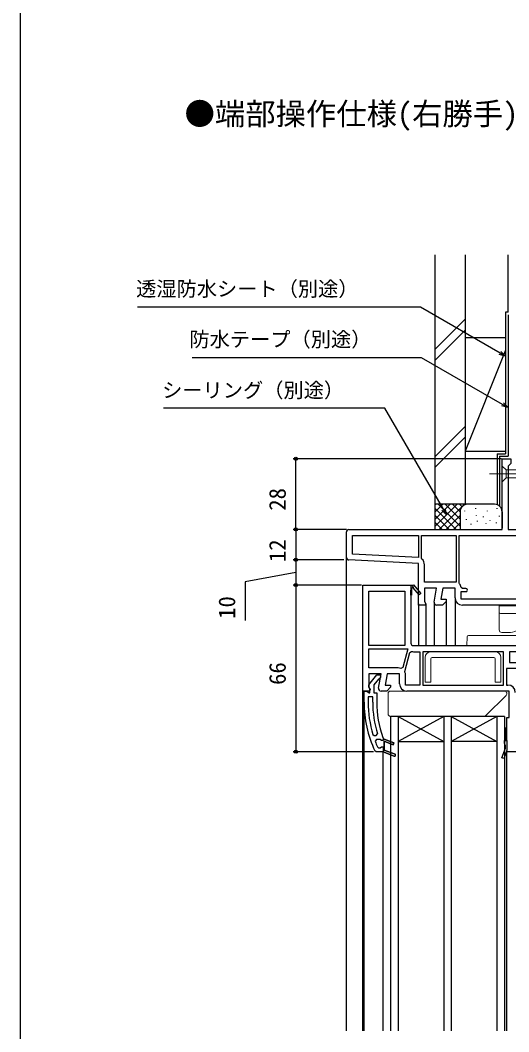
# Model space of a CAD drawing. Units: millimetres, scale not verified. Extents: x -525 to 525, y -783 to 779.
# Drawn here: x -525 to -331.8, y -394.1 to 6.4 of the extents above; entities that cross this region are included whole.
import ezdxf
from ezdxf.enums import TextEntityAlignment as Align

# ---------------------------------------------------------------- set-up
doc = ezdxf.new("R2010")
doc.units = ezdxf.units.MM
doc.header["$LTSCALE"] = 4
for name, color, linetype in [('0-2_USER1', 3, 'Continuous'), ('0-3_YKK_11', 7, 'Continuous'), ('0-4_YKK_12', 2, 'Continuous'), ('0-7_YKK_D', 6, 'Continuous'), ('0-8_YKK_ZWAK', 7, 'Continuous'), ('0-9_YSS_K', 3, 'Continuous'), ('0-A_YSS_KE', 3, 'Continuous')]:
    doc.layers.add(name, color=color, linetype=linetype)
doc.layers.add('0-5_YKK_13', color=4, linetype='Continuous', lineweight=18)
doc.styles.add('ＭＳ ゴシック', font='')
doc.styles.get('ＭＳ ゴシック').set_extended_font_data('MS Gothic')

msp = doc.modelspace()

# ---------------------------------------------------------------- linework, layer by layer
at = {"layer": '0-3_YKK_11'}
for p, q in [((-396, -206.297), (-396, -196.246)), ((-370.5, -217.746), (-370.5, -221.246)), ((-370.5, -221.246), (-370.5, -219.246)), ((-369.5, -243.646), (-367, -243.646)), ((-332.5, -278.746), (-332.5, -282.746))]:
    msp.add_line(p, q, dxfattribs=at)
for points in [[(-395, -195.246), (-334.4, -195.246), (-334.4, -167.246), (-331, -167.246), (-331, -169.146), (-331.5, -169.646), (-332, -170.146), (-332, -195.246), (-281, -195.246), (-281, -199.488), (-281.12, -199.671), (-281.12, -200.221), (-281, -200.404), (-281, -203.046)], [(-366.123, -207.003), (-366.3, -206.622), (-366.3, -197.646), (-352.6, -197.646)], [(-352.6, -197.646), (-352.6, -216.046), (-365.1, -216.046), (-365.1, -209.214)], [(-351.4, -197.646), (-307, -197.646), (-307, -218.646), (-308.9, -218.646)], [(-351.262, -216.791), (-351.4, -216.446), (-351.4, -197.646)], [(-361.285, -224.072), (-360.292, -218.446), (-365.1, -218.446), (-365.1, -223.802), (-364.558, -224.67), (-364.877, -225.246), (-367.5, -225.246), (-367.5, -208.74), (-395.052, -207.296)], [(-389.5, -259.246), (-389.5, -217.246), (-369.634, -217.246), (-369.5, -217.169), (-366.595, -220.587), (-367.205, -221.105), (-369.516, -218.385)], [(-369.894, -218.32), (-370.2, -218.497), (-370.2, -221.246), (-370.5, -221.246), (-370.5, -240.246)], [(-353, -222.346), (-353, -218.446), (-357.855, -218.446), (-358.631, -222.846), (-356.5, -222.846), (-356.5, -223.746), (-358, -225.246), (-360.3, -225.246)], [(-348.7, -218.646), (-350.115, -218.646), (-350.613, -218.198)], [(-308.9, -219.846), (-307, -219.846), (-307, -222.846), (-350.6, -222.846), (-350.6, -219.846), (-348.7, -219.846)], [(-306.5, -237.546), (-299.4, -237.546), (-299.4, -225.246), (-350.1, -225.246)], [(-387.1, -242.446), (-371.721, -242.446), (-373.726, -249.93), (-374.399, -250.263)], [(-375.5, -250.046), (-387.1, -250.046), (-387.1, -242.446)], [(-372.856, -251.755), (-372.883, -251.42), (-370.872, -243.914), (-370.275, -243.556)], [(-367, -243.646), (-367, -256.846), (-372.6, -256.846), (-372.6, -252.946)], [(-369.5, -241.246), (-328.5, -241.246), (-328.5, -243.746), (-331.5, -243.746), (-331.5, -247.946), (-313.9, -247.946), (-313.9, -243.746), (-315.5, -243.746), (-315.5, -241.246), (-311.5, -241.246), (-311.5, -282.246)], [(-313.9, -250.346), (-332.7, -250.346), (-332.7, -256.846), (-332.1, -256.846)], [(-383.285, -258.072), (-382.292, -252.446), (-387.1, -252.446), (-387.1, -257.802), (-386.558, -258.67), (-386.877, -259.246), (-389.5, -259.246)], [(-387.087, -256.729), (-383.975, -252.745), (-382.5, -252.745), (-382.5, -253.847), (-382.975, -254.346), (-383.345, -254.538), (-385.1, -256.784), (-385.1, -259.945), (-384, -259.945), (-384, -263.613)], [(-375, -256.346), (-375, -252.446), (-379.855, -252.446), (-380.631, -256.846), (-378.5, -256.846), (-378.5, -257.746), (-380, -259.246), (-382.3, -259.246)], [(-389, -263.613), (-389, -259.245), (-387.9, -259.245), (-387.404, -259.683), (-387.106, -259.945), (-386.7, -259.945), (-386.7, -258.545), (-386.9, -258.145)], [(-312.5, -283.246), (-332.689, -283.246), (-333.726, -285.987), (-334.474, -285.704), (-333, -281.806), (-333, -280.912), (-333.25, -280.479), (-333.5, -280.046), (-333.5, -278.746), (-332.5, -278.746), (-332.5, -269.746), (-331.6, -269.746), (-331.6, -259.246), (-372.1, -259.246)], [(-385.6, -263.613), (-385.6, -261.545), (-387.4, -261.545), (-387.4, -263.613)], [(-385.491, -276.49), (-385.013, -276.845), (-384.176, -276.845), (-383.698, -276.198)], [(-376.752, -284.274), (-381, -282.583), (-381, -279.106), (-377.548, -280.48), (-377.252, -279.737), (-381, -278.245), (-381.5, -278.245), (-381.5, -278.745), (-382.09, -278.82), (-382.574, -278.445), (-382.6, -278.445), (-384.135, -278.445), (-384.604, -279.12)], [(-381.53, -277.628), (-381.5, -277.799), (-381.5, -278.245), (-381, -278.245), (-377.252, -279.737), (-377.548, -280.48), (-381, -279.106), (-381, -282.583), (-376.752, -284.274)], [(-383.705, -281.345), (-383.247, -281.645), (-382.574, -281.645), (-382.09, -281.27), (-381.5, -281.345), (-381.5, -283.245), (-377.048, -285.017), (-381.5, -283.245), (-384.282, -283.245), (-384.735, -282.956)]]:
    msp.add_lwpolyline(points, dxfattribs=at)
for points in [[(-367.5, -206.336), (-393.6, -204.968), (-393.6, -197.646), (-367.5, -197.646)], [(-372.9, -219.646), (-372.9, -241.246), (-387.1, -241.246), (-387.1, -219.646)], [(-365.8, -256.846), (-333.9, -256.846), (-333.9, -243.646), (-365.8, -243.646)]]:
    msp.add_lwpolyline(points, close=True, dxfattribs=at)
for centre, radius, start, end in [((-395, -196.246), 1, 90.00001, 179.99999), ((-395, -206.297), 1, 180, 266.99997), ((-368, -209.214), 2.9, 359.99999, 49.67978), ((-369.677, -218.195), 0.25, 310.35701, 210), ((-353, -218.446), 2.4, 5.9378, 43.60284), ((-348.7, -219.246), 0.6, 269.99999, 90.00001), ((-360.3, -224.246), 1, 170.00002, 270), ((-350.1, -222.346), 2.9, 180.00001, 269.99999), ((-369.5, -240.246), 1, 180.00001, 269.99999), ((-369.5, -240.246), 3.4, 256.82613, 269.99998), ((-375.5, -252.946), 2.9, 67.68615, 89.99999), ((-375.5, -252.946), 2.9, 359.99996, 24.25263), ((-386.3, -257.345), 1, 141.91328, 233.13011), ((-382.3, -258.246), 1, 169.99999, 269.99998), ((-372.1, -256.346), 2.9, 180.00001, 269.99999), ((-332.1, -259.746), 2.9, 0.00001, 89.99999), ((-343, -263.613), 46, 180.00001, 204.86598), ((-343, -263.613), 44.4, 179.99999, 196.86019), ((-343, -263.613), 42.6, 179.99999, 197.18277), ((-343, -263.613), 41, 179.99999, 199.98888), ((-343, -263.613), 44.4, 200.44221, 203.53922), ((-376.9, -284.645), 0.4, 248.30059, 68.30061), ((-376.9, -284.645), 0.4, 248.30059, 68.30061)]:
    msp.add_arc(centre, radius, start, end, dxfattribs=at)
at = {"layer": '0-4_YKK_12'}
for p, q in [((-396, -393.746), (-396, -206.297)), ((-361.3, -224.236), (-361.3, -241.236)), ((-356.5, -223.529), (-356.5, -241.246)), ((-353, -222.336), (-353, -241.246)), ((-367.5, -224.736), (-367.5, -241.236)), ((-364.6, -224.736), (-364.6, -241.236)), ((-389.5, -393.746), (-389.5, -258.746)), ((-389, -393.746), (-389, -263.613)), ((-378.495, -269.246), (-378.5, -393.746)), ((-333.5, -269.246), (-378.495, -269.246)), ((-375.5, -269.246), (-375.5, -393.746)), ((-375.5, -269.246), (-357.5, -279.246)), ((-357.5, -269.246), (-375.5, -279.246)), ((-357.5, -269.246), (-357.5, -393.746)), ((-354.5, -269.246), (-354.5, -393.746)), ((-336.5, -269.246), (-354.5, -279.246)), ((-354.5, -269.246), (-336.5, -279.246)), ((-336.5, -269.246), (-336.5, -393.746)), ((-333.5, -269.246), (-333.5, -393.746)), ((-375.5, -279.246), (-357.5, -279.246)), ((-336.5, -279.246), (-354.5, -279.246)), ((-381.5, -393.746), (-381.5, -283.245)), ((-332.5, -393.746), (-332.5, -282.746))]:
    msp.add_line(p, q, dxfattribs=at)
at = {"layer": '0-5_YKK_13'}
for p, q in [((-334.4, -170.146), (-334.4, -176.346)), ((-334.4, -170.146), (-332.85, -171.696)), ((-314.316, -171.696), (-332.85, -171.696)), ((-332.85, -171.696), (-332.85, -174.796)), ((-339.4, -173.246), (-304.4, -173.246)), ((-334.4, -176.346), (-332.85, -174.796)), ((-332.85, -174.796), (-314.316, -174.796)), ((-335.551, -229.545), (-335.551, -228.045)), ((-335.551, -235.045), (-335.551, -229.545)), ((-322.207, -228.545), (-335.051, -228.545)), ((-331.998, -236.045), (-334.551, -236.045)), ((-345.241, -237.246), (-347.741, -237.246)), ((-337.15, -243.646), (-362.55, -243.646)), ((-364.85, -255.646), (-364.85, -245.946)), ((-362.55, -255.646), (-362.55, -246.446)), ((-337.65, -245.946), (-362.05, -245.946)), ((-337.15, -255.646), (-337.15, -246.446)), ((-334.85, -255.646), (-334.85, -245.946)), ((-362.55, -255.646), (-364.85, -255.646)), ((-334.85, -255.646), (-337.15, -255.646)), ((-379.504, -260.246), (-379.504, -268.246)), ((-378.504, -259.246), (-333.504, -259.246)), ((-340.797, -268.953), (-332.797, -260.953)), ((-341.504, -269.246), (-378.504, -269.246)), ((-333.5, -274.183), (-333.063, -273.746)), ((-333.5, -274.632), (-332.614, -273.746)), ((-333.5, -275.081), (-332.5, -274.081)), ((-333.5, -275.53), (-332.5, -274.53)), ((-333.5, -275.979), (-332.5, -274.979)), ((-333.5, -276.428), (-332.5, -275.428)), ((-333.5, -276.877), (-332.5, -275.877)), ((-333.5, -277.326), (-332.5, -276.326)), ((-333.5, -277.775), (-332.5, -276.775)), ((-333.5, -278.224), (-332.5, -277.224)), ((-333.5, -278.673), (-332.5, -277.673)), ((-333.124, -278.746), (-332.5, -278.122)), ((-332.675, -278.746), (-332.5, -278.571))]:
    msp.add_line(p, q, dxfattribs=at)
for points in [[(-335.551, -228.045), (-335.551, -225.545), (-321.051, -225.545)], [(-348.241, -237.738), (-348.302, -241.246), (-345.303, -241.246)], [(-313.063, -237.246), (-315.563, -237.246), (-345.241, -237.246)], [(-327.702, -241.246), (-332.977, -241.246), (-345.303, -241.246)]]:
    msp.add_lwpolyline(points, dxfattribs=at)
msp.add_lwpolyline([(-333.5, -273.746), (-332.5, -273.746), (-332.5, -278.746), (-333.5, -278.746)], close=True, dxfattribs=at)
for centre, radius, start, end in [((-335.051, -228.045), 0.5, 180, 270), ((-334.551, -235.045), 1, 180, 270), ((-331.998, -228.045), 8, 270, 320), ((-347.741, -237.746), 0.5, 90, 179), ((-362.55, -245.946), 2.3, 90, 180), ((-337.15, -245.946), 2.3, 0, 90), ((-362.05, -246.446), 0.5, 90, 180), ((-337.65, -246.446), 0.5, 0, 90), ((-378.504, -260.246), 1, 90, 180), ((-333.504, -260.246), 1, 315, 90), ((-378.504, -268.246), 1, 180, 270), ((-341.504, -268.246), 1, 270, 315)]:
    msp.add_arc(centre, radius, start, end, dxfattribs=at)
at = {"layer": '0-7_YKK_D'}
for p, q in [((-334.608, -167.246), (-417, -167.246)), ((-416, -195.246), (-416, -167.246)), ((-396.008, -195.246), (-417, -195.246)), ((-396.008, -195.246), (-417, -195.246)), ((-416, -195.246), (-416, -207.246)), ((-397.008, -207.246), (-417, -207.246)), ((-397.008, -207.246), (-417, -207.246)), ((-416, -207.246), (-416, -217.246)), ((-390, -217.246), (-417, -217.246)), ((-390, -217.246), (-417, -217.246)), ((-416, -217.246), (-416, -283.245)), ((-385.282, -283.245), (-417, -283.245))]:
    msp.add_line(p, q, dxfattribs=at)
for points in [[(-333.003, -126.661), (-335.212, -125.386), (-366.631, -107.246), (-478.681, -107.246)], [(-332.003, -147.009), (-334.212, -145.734), (-366.234, -127.246), (-457.012, -127.246)], [(-334.87, -124.794), (-333.003, -126.661), (-335.553, -125.977)], [(-356.367, -189.467), (-357.642, -187.259), (-380.743, -147.246), (-468.338, -147.246)], [(-333.87, -145.142), (-332.003, -147.009), (-334.553, -146.326)], [(-357.05, -186.917), (-356.367, -189.467), (-358.233, -187.6)], [(-416, -212.246), (-436, -216.01), (-436, -231.26)]]:
    msp.add_lwpolyline(points, dxfattribs=at)
for centre in [(-416, -167.246), (-416, -195.246), (-416, -195.246), (-416, -207.246), (-416, -207.246), (-416, -217.246), (-416, -217.246), (-416, -283.245)]:
    msp.add_circle(centre, 0.637, dxfattribs=at)
at = {"layer": '0-8_YKK_ZWAK'}
msp.add_line((-525, 747.3), (-525, -782.7), dxfattribs=at)
at = {"layer": '0-9_YSS_K'}
for p, q in [((-361.003, -124.035), (-349.003, -112.035)), ((-361.003, -128.277), (-349.003, -116.277)), ((-349.003, -119.246), (-333.003, -119.246)), ((-349.003, -119.246), (-349.003, -164.246)), ((-333.003, -124.246), (-349.003, -164.246)), ((-349.003, -154.461), (-361.003, -166.461)), ((-361.003, -170.704), (-349.003, -158.704)), ((-349.003, -164.246), (-333.003, -164.246)), ((-361.003, -185.246), (-361.003, -195.246)), ((-348.003, -185.246), (-361.003, -185.246)), ((-361.003, -194.104), (-352.146, -185.246)), ((-361.003, -191.275), (-354.974, -185.246)), ((-361.003, -188.447), (-357.802, -185.246)), ((-361.003, -185.619), (-360.631, -185.246)), ((-361.003, -186.761), (-352.518, -195.246)), ((-359.69, -185.246), (-351.003, -193.932)), ((-359.317, -195.246), (-349.317, -185.246)), ((-356.861, -185.246), (-351.003, -191.104)), ((-354.033, -185.246), (-351.003, -188.275)), ((-351.205, -185.246), (-350.223, -186.228)), ((-351.003, -188.246), (-351.003, -195.246)), ((-349.176, -188.051), (-349.176, -187.851)), ((-348.376, -185.246), (-348.355, -185.267)), ((-337.403, -185.246), (-348.003, -185.246)), ((-344.836, -187.05), (-344.836, -186.85)), ((-340.163, -188.051), (-340.163, -187.851)), ((-336.321, -187.05), (-336.321, -186.85)), ((-334.403, -188.246), (-334.403, -194.746)), ((-361.003, -189.589), (-355.347, -195.246)), ((-356.489, -195.246), (-351.003, -189.761)), ((-348.508, -191.389), (-348.508, -191.189)), ((-344.502, -189.72), (-344.502, -189.52)), ((-344.169, -192.057), (-344.169, -191.857)), ((-341.709, -190.323), (-341.709, -190.123)), ((-339.161, -191.723), (-339.161, -191.523)), ((-335.49, -190.054), (-335.49, -189.854)), ((-361.003, -192.418), (-358.175, -195.246)), ((-353.66, -195.246), (-350.986, -192.571)), ((-346.677, -193.245), (-346.677, -193.045)), ((-340.748, -193.03), (-340.748, -192.83)), ((-336.655, -192.726), (-336.655, -192.526))]:
    msp.add_line(p, q, dxfattribs=at)
for centre, start, end in [((-348.003, -188.246), 90, 180), ((-337.403, -188.246), 0, 90)]:
    msp.add_arc(centre, 3, start, end, dxfattribs=at)
at = {"layer": '0-A_YSS_KE'}
for p, q in [((-361.003, -86.509), (-361.003, -185.246)), ((-349.003, -86.509), (-349.003, -185.246)), ((-332.003, -109.246), (-332.003, -86.509)), ((-333.003, -109.246), (-333.003, -165.246)), ((-332.003, -109.246), (-333.003, -109.246)), ((-332.003, -110.246), (-332.003, -166.246)), ((-336.403, -165.246), (-333.003, -165.246)), ((-336.403, -165.246), (-336.403, -185.418)), ((-335.403, -166.246), (-332.003, -166.246)), ((-335.403, -166.246), (-335.403, -186.01)), ((-349.003, -185.246), (-361.003, -185.246))]:
    msp.add_line(p, q, dxfattribs=at)

# ---------------------------------------------------------------- texts
at = {"layer": '0-2_USER1', "style": 'ＭＳ ゴシック'}
msp.add_text('●端部操作仕様(右勝手)の場合', height=8.798, dxfattribs=at).set_placement((-460, -37.7), align=Align.BOTTOM_LEFT)
at = {"layer": '0-7_YKK_D', "style": 'ＭＳ ゴシック'}
for s, p in [('透湿防水シート（別途）', (-479.181, -104.655)), ('防水テープ（別途）', (-458.103, -124.655)), ('シーリング（別途）', (-468.884, -144.791))]:
    msp.add_text(s, height=5.865, dxfattribs=at).set_placement(p, align=Align.BOTTOM_LEFT)
for s, p in [('28', (-418, -187.817)), ('12', (-418, -208.149)), ('10', (-438, -230.641)), ('66', (-418, -256.791))]:
    msp.add_text(s, height=6.598, rotation=90, dxfattribs=at).set_placement(p, align=Align.BOTTOM_LEFT)

doc.saveas('drawing.dxf')
